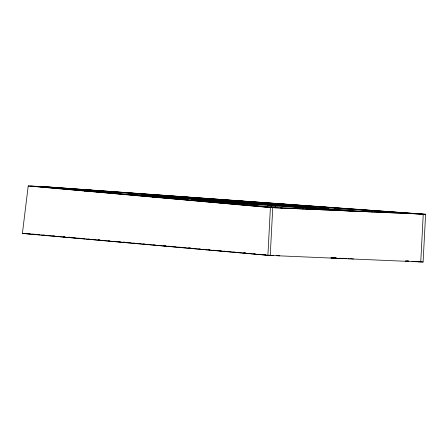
<?xml version="1.0" encoding="UTF-8"?>
<svg xmlns="http://www.w3.org/2000/svg" width="448" height="448" viewBox="0 0 448 448"><rect width="100%" height="100%" fill="white"/><g stroke="black" fill="none" stroke-linecap="round" stroke-linejoin="round"><path stroke-width="0.67" d="M84.482 191.324L84.554 189.935L93.985 190.428L93.918 191.817M133.347 194.863L133.42 193.474L142.85 193.973L142.778 195.356M136.315 195.076L136.388 193.693M152.477 197.21L152.55 195.826L148.719 195.524M156.61 197.389L156.682 196L152.55 195.826M189.958 198.772L190.03 197.389L180.6 196.896M196.134 200.659L196.207 199.27L204.17 199.752L204.098 201.135M199.965 200.962L200.038 199.573M231.644 203.459L231.717 202.076L239.68 202.558L239.607 203.941M235.474 203.762L235.547 202.378M238.566 202.485L238.638 201.102L248.069 201.594L247.996 202.978M241.534 202.698L241.606 201.314M267.26 206.276L267.333 204.887L275.296 205.369L275.229 206.752M267.898 255.349L270.402 207.581L28.213 185.97L22.4 233.442L267.898 255.349L423.097 262.03L425.6 214.262L45.086 186.698L28.213 185.97M271.09 206.578L271.163 205.19M281.96 205.626L282.033 204.243L291.469 204.736L291.396 206.119M284.934 205.845L285.006 204.456M302.876 209.087L302.949 207.704L310.918 208.18L310.845 209.569M306.706 209.39L306.779 208.006M325.489 208.779L325.562 207.396L334.998 207.889L334.925 209.272M328.462 208.998L328.535 207.609M369.018 211.932L369.09 210.549L378.526 211.042L378.454 212.43M371.991 212.15L372.064 210.767M31.618 186.166L44.397 186.715M86.363 189.879L79.901 189.599L82.869 189.812M89.331 190.092L65.156 188.966L73.506 189.409M91.017 190.215L68.118 189.23L76.468 189.678L74.581 189.51M96.253 191.738L104.608 192.186M135.229 193.418L128.766 193.138L131.734 193.357M139.882 193.754L98.146 191.906L99.215 192.002M101.108 192.175L107.57 192.45L105.678 192.282M126.28 194.421L185.377 197.053M187.062 197.17L128.173 194.589M131.135 194.852L137.598 195.132L135.705 194.964M167.283 196.459L171.416 196.638L167.586 196.336M195.132 199.041L190.999 198.862L194.83 199.164M205.733 199.494L213.696 199.976M163.223 197.714L171.573 198.162M240.442 201.04L233.979 200.76L236.953 200.978M165.11 197.882L200.34 199.45M209.563 199.797L245.101 201.376M168.073 198.15L174.535 198.425L172.648 198.257M214.771 200.211L218.904 200.385L215.074 200.082M190.842 200.178L199.198 200.626M230.642 201.841L226.509 201.667L230.339 201.97M241.242 202.3L249.206 202.782M283.842 204.182L277.379 203.907L280.353 204.12M192.735 200.346L234.472 202.143M245.073 202.602L286.81 204.4M193.805 200.446L235.855 202.255M246.45 202.709L288.495 204.523M195.698 200.614L202.16 200.889L200.267 200.721M250.281 203.011L254.414 203.19L250.589 202.888M218.546 202.653L226.901 203.101M266.263 204.658L262.125 204.478L265.955 204.781M276.858 205.111L284.822 205.593M327.37 207.34L320.908 207.06L323.876 207.273M220.438 202.821L270.088 204.96M330.338 207.553L280.689 205.414L332.024 207.676M221.508 202.916L271.499 205.066M223.401 203.084L229.863 203.364L227.97 203.196M285.897 205.828L290.03 206.002L286.205 205.699M301.879 207.469L297.741 207.29L301.571 207.592M312.474 207.922L320.438 208.404M246.254 205.122L254.604 205.57M370.882 210.487L364.42 210.213L367.388 210.426M248.142 205.29L307.087 207.878M316.282 208.225L375.553 210.829L373.85 210.706M321.513 208.639L325.651 208.818L321.821 208.516M337.495 210.28L333.357 210.101L337.187 210.403M348.09 210.739L356.059 211.215M271.673 207.586L421.568 214.038M270.402 207.581L425.6 214.262M22.4 233.442L24.746 233.542M26.802 233.632L29.546 233.75M25.833 233.643L30.005 233.822M63.297 236.762L64.865 236.869M68.796 237.222L70.09 237.278M93.75 239.506L95.043 239.562M98.605 239.943L99.898 239.999M123.777 242.189L125.07 242.245M129.926 242.676L128.632 242.62L130.038 242.743M164.545 245.734L165.838 245.79M163.682 245.745L165.771 245.84M188.983 247.974L190.926 248.058M193.838 248.41L195.776 248.494M219.005 250.684L220.948 250.768M245.689 252.974L243.751 252.89L245.638 253.058M249.228 253.35L250.522 253.406M334.992 258.048L330.854 257.869L334.684 258.171M271.454 255.366L273.392 255.45M276.623 255.584L279.804 255.808M408.694 261.274L405.462 261.134L408.43 261.352M42.739 186.598L423.254 214.161L420.75 261.929L413.482 261.402M40.225 186.536L417.396 213.858M175.946 196.56L178.914 196.773M407.966 213.366L410.934 213.578M414.725 261.425L418.914 261.727M421.002 261.878L423.097 262.03M407.204 260.949L408.895 261.072M405.821 260.971L408.615 261.173M411.925 261.414L414.893 261.626M163.453 196.157L351.921 211.042M159.314 195.978L347.782 210.862M156.99 195.877L345.458 210.762M152.852 195.698L341.326 210.582M350.364 258.737L353.55 258.989M342.462 258.261L346.634 258.591M348.029 258.698L349.418 258.81M334.852 257.807L336.241 257.914M340.413 258.244L345.279 258.63M333.917 257.818L336 257.981M339.478 258.255L342.955 258.53M331.867 257.802L336.269 258.149M337.546 258.25L338.817 258.35M132.742 194.695L134.635 194.863M255.657 205.666L257.55 205.834L249.194 205.386M280.42 207.872L282.307 208.04M35.79 186.346L275.845 207.766M30.565 186.071L272.748 207.682L270.245 255.45L256.659 254.234M32.642 234.058L34.731 234.242M38.209 234.55L39.598 234.674M43.075 234.987L45.164 235.172M47.947 235.418L50.03 235.609M52.814 235.855L54.902 236.04M57.686 236.292L59.774 236.477M63.252 236.785L64.641 236.908M68.118 237.222L70.207 237.406M72.99 237.658L75.079 237.843M77.862 238.09L79.946 238.274M83.423 238.588L84.818 238.711M88.295 239.019L89.684 239.148M93.167 239.456L95.25 239.641M98.034 239.893L100.122 240.078M102.906 240.324L104.989 240.509M108.472 240.822L109.861 240.946M113.338 241.254L114.733 241.382M118.21 241.69L120.294 241.875M123.077 242.127L125.166 242.312M133.515 243.057L134.904 243.18M138.382 243.488L140.47 243.678M143.254 243.925L145.342 244.11M148.12 244.362L150.209 244.546M153.686 244.854L155.081 244.978M158.558 245.291L159.947 245.414M163.425 245.722L165.57 245.918M168.297 246.159L170.386 246.344M173.169 246.596L175.252 246.781M178.73 247.089L180.124 247.212M183.602 247.526L184.99 247.649M188.339 247.946L190.557 248.147M193.34 248.394L195.429 248.578M198.906 248.892L200.295 249.015M203.778 249.323L205.167 249.452M208.645 249.76L210.039 249.883M213.517 250.197L215.6 250.382M218.383 250.628L220.898 250.852M223.95 251.126L225.344 251.25M228.822 251.558L230.21 251.686M233.688 251.994L235.082 252.118M238.56 252.431L240.649 252.616M248.993 253.361L250.387 253.484M253.865 253.792L255.254 253.921M258.737 254.229L260.82 254.414M263.603 254.666L265.692 254.85M269.17 255.158L273.342 255.534M25.441 233.604L39.738 234.881M40.74 234.97L84.93 238.913M85.949 239.002L210.437 250.113M211.467 250.202L235.469 252.347M236.494 252.437L255.64 254.145"/></g></svg>
